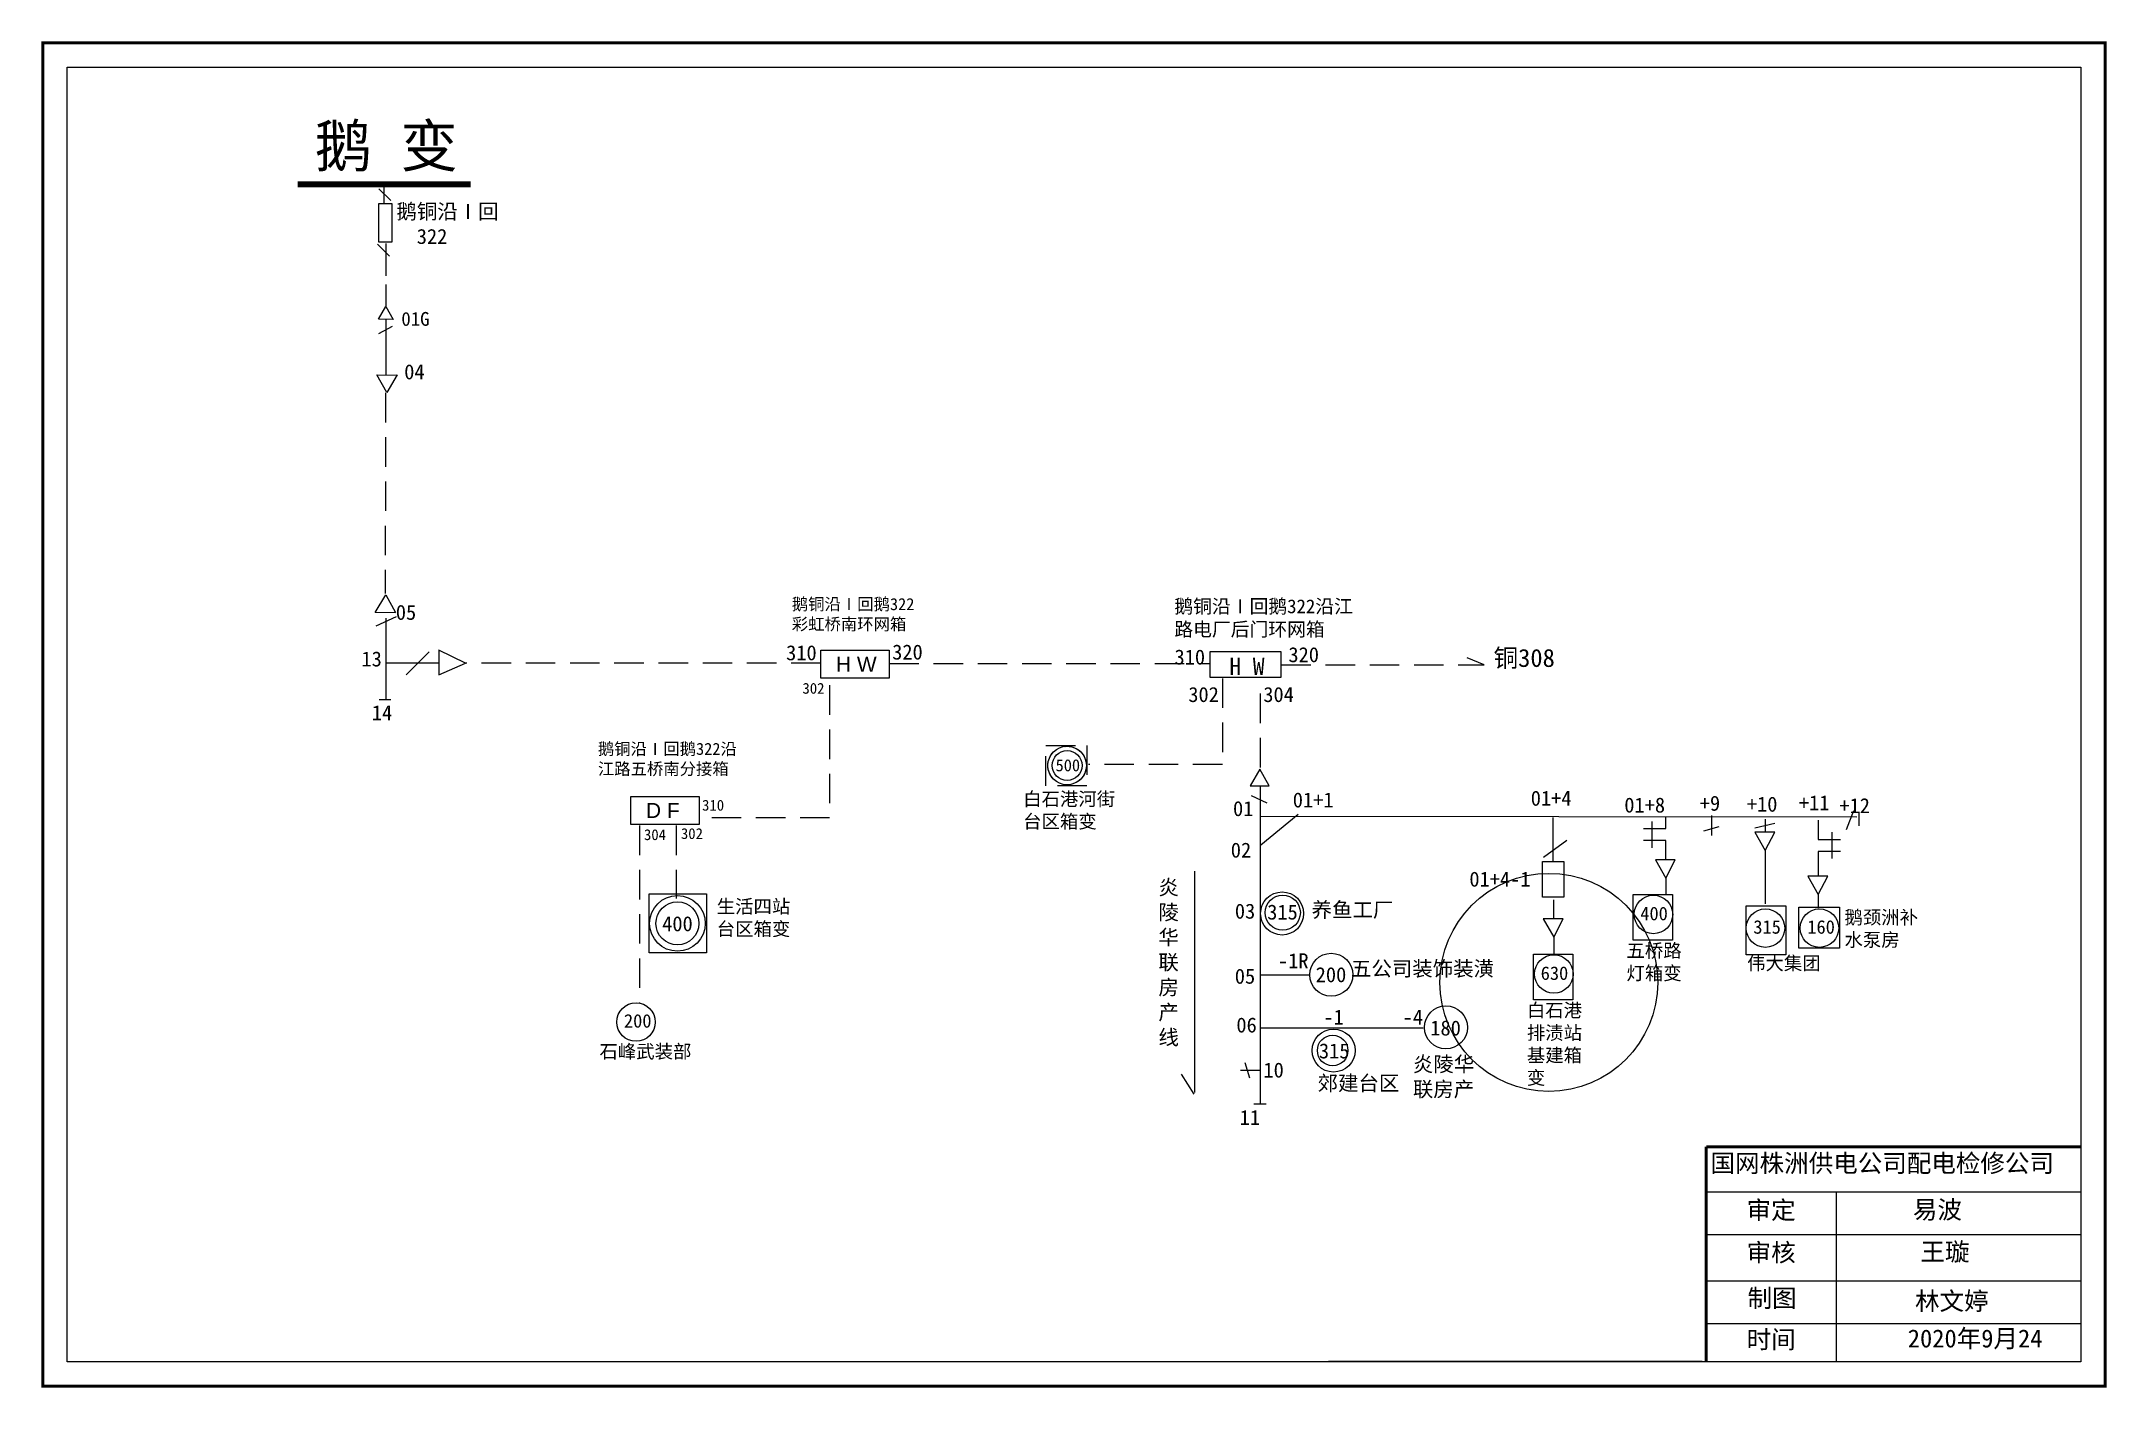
# Model space of a CAD drawing. Extents: x 0 to 344, y 0 to 224.
import ezdxf

# ---------------------------------------------------------------- set-up
doc = ezdxf.new("R2010")
doc.units = 0
doc.header["$LTSCALE"] = 0.774411
doc.header["$MEASUREMENT"] = 0
doc.linetypes.add('ACAD_ISO02W100', pattern=[15, 12, -3])
doc.linetypes.add('DASHED2', pattern=[9.525, 6.35, -3.175])
doc.layers.get('0').update_dxf_attribs({"linetype": 'CONTINUOUS'})
doc.layers.add('0-RefEdit0', color=7, linetype='CONTINUOUS')
doc.styles.get("Standard").update_dxf_attribs({"font": 'simkai_0.ttf', "height": 2.5})
doc.styles.add('字体', font='simkai.ttf', dxfattribs={"height": 2.5})

msp = doc.modelspace()

# ---------------------------------------------------------------- linework, layer by layer
at = {"linetype": 'Continuous'}
for p, q in [((57.97, 197.89), (55.99, 199.86)), ((57.75, 188.65), (55.77, 190.63)), ((58.19, 176.92), (55.91, 175.68)), ((57.29, 165.89), (55.66, 168.85)), ((55.72, 168.8), (59.04, 168.85)), ((59.04, 168.85), (57.29, 165.89)), ((55.39, 129.2), (57.14, 132.15)), ((57.14, 132.15), (58.77, 129.2)), ((58.77, 129.19), (55.39, 129.2)), ((55.54, 127.02), (58.94, 128.57)), ((66, 120.8), (57.12, 120.8)), ((277.4, 32.65), (339.77, 32.65)), ((299.05, 32.64), (299.05, 4.31)), ((277.4, 25.54), (339.77, 25.54)), ((277.4, 17.79), (339.77, 17.79)), ((277.4, 10.69), (339.77, 10.69)), ((214.34, 4.4), (276.7, 4.4))]:
    msp.add_line(p, q, dxfattribs=at)
at = {"linetype": 'ACAD_ISO02W100'}
msp.add_line((56.84, 197.39), (56.84, 200.48), dxfattribs=at)
for p, q in [((57.16, 190.73), (57.16, 185.36)), ((57.16, 183.9), (57.16, 180.32)), ((55.9, 178.1), (57.15, 180.24)), ((57.15, 180.24), (58.39, 178.09)), ((58.39, 178.09), (55.9, 178.1)), ((57.16, 178.1), (57.16, 168.79)), ((57.12, 128.26), (57.12, 114.78)), ((64.36, 122.67), (60.53, 118.84)), ((66, 122.98), (66, 118.82)), ((70.45, 120.79), (66, 122.93)), ((66, 118.82), (70.45, 120.79)), ((56.05, 114.71), (57.99, 114.71)), ((251.81, 87.61), (251.81, 95.07)), ((250.23, 88.41), (254.12, 91.26))]:
    msp.add_line(p, q)
at = {"linetype": 'DASHED2'}
for p, q in [((57.1, 165.82), (57.04, 132.39)), ((129.67, 120.79), (70.45, 120.79)), ((141.12, 120.7), (194.56, 120.7)), ((196.67, 118.24), (196.67, 103.88)), ((203.01, 103.4), (203.01, 118.14)), ((131.16, 117.09), (131.16, 95.01)), ((196.67, 103.88), (174.35, 103.88)), ((99.43, 93.69), (99.43, 64.08)), ((105.55, 93.69), (105.55, 81.56)), ((131.16, 95.01), (109.35, 95.01))]:
    msp.add_line(p, q, dxfattribs=at)
at = {"color": 0, "linetype": 'DASHED2'}
for p, q in [((240.35, 120.5), (237.51, 121.64)), ((206.5, 120.5), (240.35, 120.5))]:
    msp.add_line(p, q, dxfattribs=at)
at = {"color": 0, "linetype": 'Continuous'}
for p, q in [((203.01, 47.42), (203.01, 100.27)), ((204.16, 97.41), (201.53, 98.63)), ((203, 68.82), (211.2, 68.82)), ((203.09, 59.99), (230.14, 59.99)), ((199.7, 52.9), (203.02, 52.9)), ((200.43, 54.21), (201.21, 51.65)), ((201.94, 47.29), (203.97, 47.29))]:
    msp.add_line(p, q, dxfattribs=at)
at = {"linetype": 'ByBlock'}
for p, q in [((302.5, 95.12), (203.07, 95.23)), ((266.88, 93.19), (270.61, 93.19)), ((268.34, 89.98), (268.34, 94.39)), ((270.61, 93.19), (270.61, 95.19)), ((276.99, 92.8), (279.55, 93.57)), ((278.29, 92.06), (278.29, 95.39)), ((285.47, 93.3), (288.83, 94.08)), ((287.22, 94.77), (287.22, 92.62)), ((296.03, 94.6), (296.03, 91.4)), ((301.91, 96.17), (300.73, 92.99)), ((302.82, 95.97), (302.82, 93.64)), ((270.61, 91.19), (266.88, 91.19)), ((270.61, 87.98), (270.61, 91.19)), ((285.48, 92.62), (287.22, 89.55)), ((288.82, 92.62), (285.48, 92.62)), ((287.22, 89.55), (288.82, 92.62)), ((296.03, 91.4), (299.76, 91.4)), ((298.29, 92.6), (298.29, 88.19)), ((272.21, 87.99), (268.88, 87.99)), ((268.88, 87.99), (270.61, 84.92)), ((270.61, 84.92), (272.21, 87.99)), ((287.22, 89.55), (287.22, 80.63)), ((299.76, 89.39), (296.03, 89.39)), ((296.03, 89.39), (296.03, 85.25)), ((270.61, 84.92), (270.61, 82.22)), ((297.63, 85.25), (294.29, 85.25)), ((294.29, 85.25), (296.03, 82.18)), ((296.03, 82.18), (297.63, 85.25)), ((251.93, 78.13), (251.93, 81.34)), ((296.03, 82.18), (296.03, 79.91)), ((253.53, 78.14), (250.19, 78.14)), ((250.19, 78.14), (251.93, 75.07)), ((251.93, 75.07), (253.53, 78.14)), ((251.93, 75.07), (251.93, 72.36))]:
    msp.add_line(p, q, dxfattribs=at)
at = {"color": 0}
for p, q in [((209.3, 95.53), (203.1, 90.44)), ((192.08, 49.2), (192.08, 86.12)), ((191.95, 48.91), (189.84, 52.24))]:
    msp.add_line(p, q, dxfattribs=at)
at = {"linetype": 'Continuous', "const_width": 0.5}
msp.add_lwpolyline([(-0.07, 224.2), (343.91, 224.2), (343.91, 0.23), (-0.07, 0.23)], close=True, dxfattribs=at)
at = {"linetype": 'Continuous'}
for points in [[(3.98, 220.15), (339.86, 220.15), (339.86, 4.28), (3.98, 4.28)], [(129.68, 118.25), (129.68, 122.93), (141.1, 122.93), (141.1, 118.25)], [(97.99, 93.87), (97.99, 98.55), (109.41, 98.55), (109.41, 93.87)]]:
    msp.add_lwpolyline(points, close=True, dxfattribs=at)
for points, const_width in [([(71.28, 200.63), (42.46, 200.61)], 1), ([(277.37, 40.15), (277.37, 4.42)], 0.5), ([(277.4, 40.15), (339.77, 40.15)], 0.5)]:
    msp.add_lwpolyline(points, dxfattribs=dict(at, const_width=const_width))
at = {"linetype": 'ACAD_ISO02W100'}
msp.add_lwpolyline([(58.16, 190.99), (55.95, 190.99), (55.95, 197.39), (58.16, 197.39)], close=True, dxfattribs=at)
for points in [[(194.62, 122.72), (206.42, 122.72), (206.42, 118.41), (194.62, 118.41)], [(202.89, 103.11), (201.3, 100.34), (204.49, 100.34)], [(250.07, 87.69), (253.64, 87.69), (253.64, 81.74), (250.07, 81.74)]]:
    msp.add_lwpolyline(points, close=True)
at = {"linetype": 'DASHED2'}
msp.add_lwpolyline([(167.24, 107.05), (174.07, 107.05), (174.07, 100.34), (167.24, 100.34)], close=True, dxfattribs=at)
at = {"linetype": 'ByBlock'}
for points in [[(101.07, 82.31), (110.62, 82.31), (110.62, 72.46), (101.07, 72.46)], [(284.03, 80.32), (290.62, 80.32), (290.62, 72.15), (284.03, 72.15)], [(292.8, 80.08), (299.6, 80.08), (299.6, 73.24), (292.8, 73.24)]]:
    msp.add_lwpolyline(points, close=True, dxfattribs=at)
at = {"color": 0, "linetype": 'Continuous'}
for centre, radius in [((170.77, 103.71), 3.21), ((206.63, 79.04), 3.59), ((206.74, 79.18), 2.93), ((214.83, 68.82), 3.59), ((233.95, 60.05), 3.59), ((215.22, 56.19), 3.59), ((215.06, 56.19), 2.55)]:
    msp.add_circle(centre, radius, dxfattribs=at)
at = {"linetype": 'DASHED2'}
msp.add_circle((170.77, 103.71), 3.21, dxfattribs=at)
msp.add_circle((170.77, 103.71), 2.49)
at = {"color": 1}
msp.add_circle((251.11, 67.56), 18.17, dxfattribs=at)
at = {"linetype": 'Continuous'}
for centre, radius in [((105.78, 77.39), 4.64), ((105.78, 77.39), 3.59), ((98.87, 60.94), 3.21)]:
    msp.add_circle(centre, radius, dxfattribs=at)
at = {"linetype": 'ByBlock'}
for centre in [(268.56, 78.88), (287.24, 76.6), (296.25, 76.6), (251.95, 68.95)]:
    msp.add_circle(centre, 3.21, dxfattribs=at)
at = {"layer": '0-RefEdit0', "linetype": 'ByBlock', "ltscale": 2}
for points in [[(265.19, 82.2), (271.75, 82.2), (271.75, 74.59), (265.19, 74.59)], [(248.58, 72.27), (255.14, 72.27), (255.14, 64.65), (248.58, 64.65)]]:
    msp.add_lwpolyline(points, close=True, dxfattribs=at)

# ---------------------------------------------------------------- texts
for s, p in [('04', (60.21, 168.1)), ('05', (58.81, 128)), ('400', (103.23, 76.08))]:
    msp.add_text(s, height=2.5).set_placement(p)
at = {"linetype": 'ByBlock', "style": '字体'}
msp.add_text('+12', height=2.5, dxfattribs=at).set_placement((299.57, 95.77))
at = {"color": 0}
for s, p in [('315', (204.14, 78.03)), ('-1R', (205.94, 69.9)), ('200', (212.23, 67.59)), ('06', (199, 59.2)), ('180', (231.34, 58.7)), ('315', (212.77, 54.88)), ('10', (203.51, 51.69)), ('11', (199.55, 43.77))]:
    msp.add_text(s, height=2.5, dxfattribs=at).set_placement(p)
at = {"linetype": 'Continuous', "attachment_point": 1, "style": '字体'}
for s, insert, char_height, width in [('鹅 变', (45.27, 210.52), 7, 27.4955), ('鹅铜沿Ⅰ回\\P  322', (58.9, 197.34), 2.5, 18.7891), ('13', (53.08, 122.73), 2.5, 16.8603), ('310', (123.9, 123.76), 2.5, 3.804), ('{\\fArial|b0|i0|c0|p32;\\H1.111x;H W}', (132.22, 121.85), 2.25, 30.4758), ('320', (141.59, 123.88), 2.5, 3.804), ('310', (188.68, 123.05), 2.5, 3.804), ('H W', (197.83, 121.7), 2.875, 8.738), ('320', (207.68, 123.44), 2.5, 3.804), ('{\\H0.8x;302}', (126.63, 117.48), 2.25, 30.4758), ('14', (54.81, 113.75), 2.5, 4.8951), ('302', (190.98, 116.8), 2.5, 3.804), ('304', (203.49, 116.8), 2.5, 3.804), ('{\\fArial|b0|i0|c0|p32;\\H1.111x;D F}', (100.52, 97.47), 2.25, 30.4758), ('{\\H0.8x;310}', (109.89, 97.99), 2.25, 30.4758), ('{\\H0.8x;304}', (100.2, 93.08), 2.25, 30.4758), ('{\\H0.8x;302}', (106.36, 93.26), 2.25, 30.4758), ('国网株洲供电公司配电检修公司', (278.08, 38.91), 3, 82.0179), ('审定', (284.1, 31.09), 3, 23.4615), ('{\\fSimSun|b0|i0|c134|p2;易波}', (311.83, 31.17), 3, 23.4615), ('审核', (284.1, 24.02), 3, 23.4615), ('{\\fSimSun|b0|i0|c134|p2;王璇}', (313.1, 24.15), 3, 33.0539), ('制图', (284.26, 16.4), 3, 23.4615), ('{\\fSimSun|b0|i0|c134|p2;林文婷}', (312.19, 15.92), 3, 61.7778), ('时间', (284.1, 9.52), 3, 23.4615), ('2020{\\fSimSun|b0|i0|c134|p2;年}9{\\fSimSun|b0|i0|c134|p2;月24}', (310.98, 9.69), 3, 23.4615)]:
    msp.add_mtext(s, dxfattribs=dict(at, insert=insert, char_height=char_height, width=width))
at = {"attachment_point": 1}
for s, insert, char_height, width in [('01G', (59.73, 179.32), 2.3, 16.116), ('200', (96.86, 62.26), 2.25, 7.3894)]:
    msp.add_mtext(s, dxfattribs=dict(at, insert=insert, char_height=char_height, width=width))
at = {"char_height": 2.25, "attachment_point": 1, "style": '字体'}
for s, insert, width in [('{\\fSimSun|b0|i0|c134|p2;\\H0.8889x;鹅铜沿Ⅰ回鹅322彩虹桥南环网箱}', (124.85, 131.62), 21.9825), ('{\\fSimSun|b0|i0|c134|p2;\\H0.8889x;鹅铜沿Ⅰ回鹅322沿江路五桥南分接箱}', (92.51, 107.49), 25.2469), ('生活四站台区箱变', (112.33, 81.34), 13.1248), ('石峰武装部', (92.77, 57.16), 16.7232)]:
    msp.add_mtext(s, dxfattribs=dict(at, insert=insert, width=width))
at = {"color": 7, "insert": (188.65, 131.41), "char_height": 2.3, "width": 29.929, "attachment_point": 1}
msp.add_mtext('鹅铜沿Ⅰ回鹅322沿江路电厂后门环网箱', dxfattribs=at)
at = {"color": 0, "linetype": 'Continuous', "attachment_point": 1, "style": '字体'}
for s, insert, char_height, width in [('铜308', (241.9, 123.15), 3, 32.5997), ('01', (198.44, 97.78), 2.5, 3.804), ('01+1', (208.41, 99.22), 2.5, 3.804), ('02', (198.07, 90.86), 2.5, 3.804), ('03', (198.75, 80.68), 2.5, 3.804), ('05', (198.74, 69.83), 2.5, 3.804), ('-1', (213.51, 63.01), 2.5, 4.8951), ('-4', (226.73, 63.01), 2.5, 4.8951)]:
    msp.add_mtext(s, dxfattribs=dict(at, insert=insert, char_height=char_height, width=width))
at = {"color": 0, "insert": (168.85, 104.75), "char_height": 2, "width": 7.3894, "attachment_point": 1}
msp.add_mtext('500', dxfattribs=at)
at = {"color": 0, "insert": (163.44, 99.26), "char_height": 2.25, "width": 16.3118, "attachment_point": 1, "style": '字体'}
msp.add_mtext('白石港河街台区箱变', dxfattribs=at)
at = {"linetype": 'ByBlock', "attachment_point": 1, "style": '字体'}
for s, insert, char_height, width in [('01+4', (248.1, 99.51), 2.5, 3.804), ('01+8', (263.7, 98.37), 2.5, 3.804), ('+9', (276.29, 98.67), 2.5, 3.804), ('+10', (284.14, 98.52), 2.5, 3.804), ('+11', (292.82, 98.74), 2.5, 3.804), ('01+4-1', (237.86, 86.02), 2.5, 3.804), ('鹅颈洲补水泵房', (300.42, 79.53), 2.25, 12.3333), ('五桥路灯箱变', (264.06, 73.97), 2.25, 11.7589), ('伟大集团', (284.18, 71.87), 2.25, 12.3333), ('白石港排渍站基建箱变', (247.45, 64.03), 2.25, 11.7589)]:
    msp.add_mtext(s, dxfattribs=dict(at, insert=insert, char_height=char_height, width=width))
at = {"color": 0, "linetype": 'Continuous', "char_height": 2.5, "attachment_point": 1}
for s, insert, width in [('{\\fKaiTi|b0|i0|c134|p49;炎\\P陵\\P华\\P联\\P房\\P产\\P线}', (186, 84.66), 24.3671), ('养鱼工厂', (211.54, 80.91), 19.6481), ('炎陵华\\P联房产', (228.44, 55.17), 40.2778), ('郊建台区', (212.55, 52.01), 17.6559)]:
    msp.add_mtext(s, dxfattribs=dict(at, insert=insert, width=width))
at = {"linetype": 'ByBlock', "attachment_point": 1}
for s, insert, char_height, width in [('400', (266.37, 80.16), 2.25, 7.3894), ('315', (285.22, 77.92), 2.25, 7.3894), ('160', (294.23, 77.92), 2.25, 7.3894), ('五公司装饰装潢', (218.12, 71.11), 2.5, 24.3671), ('630', (249.76, 70.22), 2.25, 7.3894)]:
    msp.add_mtext(s, dxfattribs=dict(at, insert=insert, char_height=char_height, width=width))

doc.saveas('drawing.dxf')
